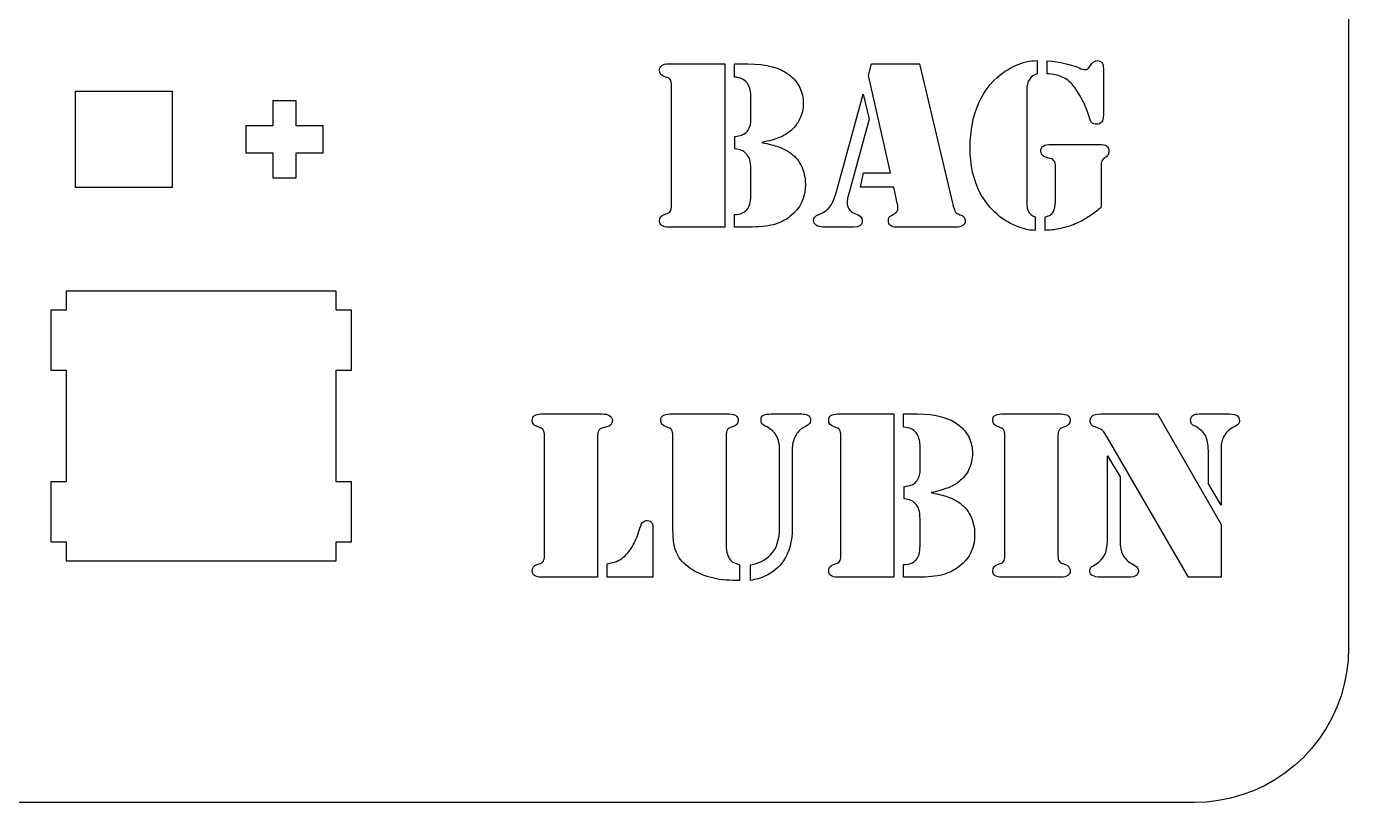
# Model space of a CAD drawing. Extents: x 4 to 255, y 6 to 169.
# Drawn here: x 186 to 254.6, y 6.2 to 46.4 of the extents above; entities that cross this region are included whole.
import ezdxf

# ---------------------------------------------------------------- set-up
doc = ezdxf.new("R2010")
doc.units = 0
doc.layers.add('LAYER_2', color=7, linetype='CONTINUOUS')

msp = doc.modelspace()

# ---------------------------------------------------------------- linework, layer by layer
at = {"layer": 'LAYER_2', "color": 7}
for p, q in [((254.578015, 161.060591), (254.578015, 14.184591)), ((238.430146, 44.655889), (238.430146, 43.967557)), ((238.430146, 44.655889), (238.430146, 44.655889)), ((238.938644, 43.97996), (238.938644, 44.649687)), ((219.293331, 44.488455), (219.454561, 44.488455)), ((219.454561, 44.488455), (222.214083, 44.488455)), ((222.214083, 44.488455), (222.214083, 36.023858)), ((222.716378, 43.806327), (222.716378, 44.488455)), ((222.716378, 44.488455), (223.429512, 44.488455)), ((229.667895, 43.880742), (229.82292, 44.488455)), ((229.82292, 44.488455), (232.321991, 44.488455)), ((232.321991, 44.488455), (234.045918, 37.202079)), ((238.938644, 43.97996), (238.938644, 43.97996)), ((241.859395, 44.240408), (241.859395, 41.828154)), ((219.460762, 37.152469), (219.460762, 43.359843)), ((230.808911, 38.839188), (229.667895, 43.880742)), ((188.541853, 43.075148), (193.541853, 43.075148)), ((188.541853, 38.075148), (188.541853, 43.075148)), ((193.541853, 43.075148), (193.541853, 38.075148)), ((198.776271, 42.575029), (198.776271, 41.27485)), ((199.976198, 42.575029), (198.776271, 42.575029)), ((199.976198, 41.27485), (199.976198, 42.575029)), ((223.565937, 41.790946), (223.565937, 42.863749)), ((227.993575, 37.803593), (229.395038, 42.913359)), ((229.395038, 42.913359), (229.7113, 41.629717)), ((237.884443, 43.099393), (237.884443, 37.326102)), ((198.776271, 41.27485), (197.376357, 41.27485)), ((197.376357, 41.27485), (197.376357, 39.874935)), ((201.376113, 41.27485), (199.976198, 41.27485)), ((201.376113, 39.874935), (201.376113, 41.27485)), ((223.565937, 41.449882), (223.565937, 41.790946)), ((229.7113, 41.629717), (228.613692, 37.623759)), ((222.734981, 40.085624), (222.734981, 40.730546)), ((197.376357, 39.874935), (198.776271, 39.874935)), ((198.776271, 39.874935), (198.776271, 38.575272)), ((199.976198, 38.575272), (199.976198, 39.874935)), ((199.976198, 39.874935), (201.376113, 39.874935)), ((224.142646, 40.408085), (224.142646, 40.408085)), ((239.161886, 40.315068), (239.366523, 40.315068)), ((239.366523, 40.315068), (241.636153, 40.315068)), ((239.372724, 37.326102), (239.372724, 39.136844)), ((241.741573, 39.174053), (241.741573, 37.059453)), ((198.776271, 38.575272), (199.976198, 38.575272)), ((223.565937, 37.636162), (223.565937, 39.043828)), ((229.252417, 38.101249), (229.419848, 38.839188)), ((229.419848, 38.839188), (230.808911, 38.839188)), ((193.541853, 38.075148), (188.541853, 38.075148)), ((230.982544, 38.101249), (229.252417, 38.101249)), ((231.180981, 37.202079), (230.982544, 38.101249)), ((222.716378, 36.023858), (222.716378, 36.674979)), ((228.929951, 36.743193), (229.146991, 36.643975)), ((238.318526, 36.557157), (238.318526, 35.856424)), ((238.845624, 35.856424), (238.845624, 36.557157)), ((219.454561, 36.023858), (219.293331, 36.023858)), ((222.214083, 36.023858), (219.454561, 36.023858)), ((223.454317, 36.023858), (222.716378, 36.023858)), ((228.898945, 36.023858), (227.323848, 36.023858)), ((234.207148, 36.023858), (231.112764, 36.023858)), ((202.052015, 32.710591), (188.052015, 32.710591)), ((188.052015, 32.710591), (188.052015, 31.710591)), ((202.052015, 31.710591), (202.052015, 32.710591)), ((188.052015, 31.710591), (187.252015, 31.710591)), ((187.252015, 31.710591), (187.252015, 28.610591)), ((202.852015, 31.710591), (202.052015, 31.710591)), ((202.852015, 28.610591), (202.852015, 31.710591)), ((187.252015, 28.610591), (188.052015, 28.610591)), ((188.052015, 28.610591), (188.052015, 22.810591)), ((202.052015, 22.810591), (202.052015, 28.610591)), ((202.052015, 28.610591), (202.852015, 28.610591)), ((212.695285, 26.335559), (212.856514, 26.335559)), ((212.856514, 26.335559), (215.622238, 26.335559)), ((215.622238, 26.335559), (215.833076, 26.335559)), ((219.361544, 26.335559), (219.522773, 26.335559)), ((219.522773, 26.335559), (222.288497, 26.335559)), ((222.288497, 26.335559), (222.449726, 26.335559)), ((222.449726, 26.335559), (222.672968, 26.310768)), ((224.601534, 26.335559), (226.12082, 26.335559)), ((228.074191, 26.335559), (228.23542, 26.335559)), ((228.23542, 26.335559), (230.994942, 26.335559)), ((230.994942, 26.335559), (230.994942, 17.870959)), ((231.497238, 25.653429), (231.497238, 26.335559)), ((231.497238, 26.335559), (232.210372, 26.335559)), ((236.582198, 26.335559), (236.743428, 26.335559)), ((236.743428, 26.335559), (239.509151, 26.335559)), ((239.509151, 26.335559), (239.670381, 26.335559)), ((241.94621, 26.335559), (244.662325, 26.335559)), ((244.662325, 26.335559), (247.961348, 20.605677)), ((246.845137, 26.335559), (248.395429, 26.335559)), ((241.611348, 25.591419), (241.375702, 25.678234)), ((212.862716, 18.999574), (212.862716, 25.206945)), ((215.616036, 25.163537), (215.616036, 17.870959)), ((219.528975, 20.345226), (219.528975, 25.206945)), ((222.282295, 25.206958), (222.282295, 20.004176)), ((228.241622, 18.999574), (228.241622, 25.206945)), ((232.346796, 23.63805), (232.346796, 24.710851)), ((236.749629, 18.999574), (236.749629, 25.206945)), ((239.50295, 25.206945), (239.50295, 18.999574)), ((246.268427, 17.870959), (242.057832, 25.126332)), ((225.06042, 20.432044), (225.06042, 24.475208)), ((225.717745, 24.475203), (225.717745, 20.425837)), ((242.064034, 24.158949), (242.721357, 23.067543)), ((242.064034, 19.743715), (242.064034, 24.158949)), ((247.304022, 22.707873), (247.304022, 24.425599)), ((247.961348, 24.425599), (247.961348, 21.597864)), ((232.346796, 23.296984), (232.346796, 23.63805)), ((188.052015, 22.810591), (187.252015, 22.810591)), ((187.252015, 22.810591), (187.252015, 19.710591)), ((202.852015, 22.810591), (202.052015, 22.810591)), ((202.852015, 19.710591), (202.852015, 22.810591)), ((242.721357, 23.067543), (242.721357, 19.743715)), ((247.961348, 21.597864), (247.304022, 22.707873)), ((231.51584, 21.932726), (231.51584, 22.577648)), ((232.923506, 22.255187), (232.923506, 22.255187)), ((232.346796, 19.483264), (232.346796, 20.890929)), ((247.961348, 20.605677), (247.961348, 17.870959)), ((218.487178, 20.394836), (218.487178, 17.870959)), ((219.528961, 20.345239), (219.528975, 20.345226)), ((187.252015, 19.710591), (188.052015, 19.710591)), ((188.052015, 19.710591), (188.052015, 18.710591)), ((202.052015, 18.710591), (202.052015, 19.710591)), ((202.052015, 19.710591), (202.852015, 19.710591)), ((188.052015, 18.710591), (202.052015, 18.710591)), ((216.118331, 17.870959), (216.118331, 18.565491)), ((231.497238, 17.870959), (231.497238, 18.522083)), ((243.329073, 18.571692), (243.515107, 18.466272)), ((212.856514, 17.870959), (212.695285, 17.870959)), ((215.616036, 17.870959), (212.856514, 17.870959)), ((218.487178, 17.870959), (216.118331, 17.870959)), ((222.983015, 18.515894), (222.983015, 17.703542)), ((223.553536, 17.703528), (223.553536, 18.515881)), ((228.23542, 17.870959), (228.074191, 17.870959)), ((230.994942, 17.870959), (228.23542, 17.870959)), ((232.235176, 17.870959), (231.497238, 17.870959)), ((236.743428, 17.870959), (236.582198, 17.870959)), ((239.509151, 17.870959), (236.743428, 17.870959)), ((239.670381, 17.870959), (239.509151, 17.870959)), ((243.149239, 17.870959), (241.716769, 17.870959)), ((247.961348, 17.870959), (246.268427, 17.870959)), ((222.983015, 17.703542), (222.846588, 17.703542)), ((223.553536, 17.703523), (223.553536, 17.703528)), ((254.578015, 14.184591), (254.553015, 13.557591)), ((254.553015, 13.557591), (254.479015, 12.933591)), ((254.479015, 12.933591), (254.356015, 12.317591)), ((254.186015, 11.712591), (253.969015, 11.123591)), ((254.356015, 12.317591), (254.186015, 11.712591)), ((253.969015, 11.123591), (253.706015, 10.553591)), ((253.706015, 10.553591), (253.399015, 10.005591)), ((253.399015, 10.005591), (253.050015, 9.482591)), ((252.661015, 8.989591), (252.234015, 8.528591)), ((253.050015, 9.482591), (252.661015, 8.989591)), ((252.234015, 8.528591), (251.773015, 8.101591)), ((251.280015, 7.712591), (250.757015, 7.363591)), ((251.773015, 8.101591), (251.280015, 7.712591)), ((250.209015, 7.056591), (249.639015, 6.793591)), ((250.757015, 7.363591), (250.209015, 7.056591)), ((246.577015, 6.184591), (12.077015, 6.184591)), ((247.205015, 6.209591), (246.577015, 6.184591)), ((247.829015, 6.283591), (247.205015, 6.209591)), ((248.445015, 6.406591), (247.829015, 6.283591)), ((249.050015, 6.576591), (248.445015, 6.406591)), ((249.639015, 6.793591), (249.050015, 6.576591))]:
    msp.add_line(p, q, dxfattribs=at)
for points in [[(236.768232, 44.103984), (237.10723, 44.33136), (237.471033, 44.494657), (237.859638, 44.593876)], [(237.859638, 44.593876), (238.020868, 44.635218), (238.211038, 44.655889), (238.430146, 44.655889)], [(238.938644, 44.649687), (239.612504, 44.587676), (240.166475, 44.463652), (240.600558, 44.277617)], [(241.264082, 44.500859), (241.338496, 44.604212), (241.431513, 44.655889), (241.543136, 44.655889)], [(241.543136, 44.655889), (241.658891, 44.655889), (241.739506, 44.622816), (241.784981, 44.55667)], [(218.828242, 44.165994), (218.828242, 44.269347), (218.867516, 44.347896), (218.946066, 44.40164)], [(219.076288, 43.831132), (218.910924, 43.884876), (218.828242, 43.996497), (218.828242, 44.165994)], [(218.946066, 44.40164), (219.028748, 44.459517), (219.144503, 44.488455), (219.293331, 44.488455)], [(223.429512, 44.488455), (224.37209, 44.488455), (225.091426, 44.294152), (225.58752, 43.905546)], [(225.58752, 43.905546), (225.814896, 43.72778), (225.988529, 43.512806), (226.108419, 43.260624)], [(235.416378, 42.497881), (235.730571, 43.180008), (236.181189, 43.715376), (236.768232, 44.103984)], [(238.430146, 43.967557), (238.066344, 43.880742), (237.884443, 43.591354), (237.884443, 43.099393)], [(239.726192, 43.806327), (239.515352, 43.905546), (239.252836, 43.963424), (238.938644, 43.97996)], [(240.600558, 44.277617), (240.728715, 44.219738), (240.827934, 44.190799), (240.898214, 44.190799)], [(240.898214, 44.190799), (240.96436, 44.190799), (241.013969, 44.205269), (241.047042, 44.234209)], [(241.047042, 44.234209), (241.084248, 44.267282), (241.156595, 44.356165), (241.264082, 44.500859)], [(241.784981, 44.55667), (241.83459, 44.494657), (241.859395, 44.389236), (241.859395, 44.240408)], [(219.311934, 43.744314), (219.291263, 43.756715), (219.212715, 43.785654), (219.076288, 43.831132)], [(219.386348, 43.676102), (219.361543, 43.71331), (219.336738, 43.736047), (219.311934, 43.744314)], [(219.460762, 43.359843), (219.460762, 43.504537), (219.435958, 43.609956), (219.386348, 43.676102)], [(223.107051, 43.713311), (223.011967, 43.758785), (222.881743, 43.789791), (222.716378, 43.806327)], [(223.373701, 43.502469), (223.295153, 43.597554), (223.20627, 43.667834), (223.107051, 43.713311)], [(223.510128, 43.211015), (223.472921, 43.335038), (223.427445, 43.432189), (223.373701, 43.502469)], [(223.565937, 42.863749), (223.565937, 42.97537), (223.547334, 43.091125), (223.510128, 43.211015)], [(226.108419, 43.260624), (226.228308, 43.008443), (226.288253, 42.735591), (226.288253, 42.44207)], [(240.2967, 43.353641), (240.1272, 43.560348), (239.937031, 43.711243), (239.726192, 43.806327)], [(240.761787, 42.621904), (240.600557, 42.931962), (240.445528, 43.175875), (240.2967, 43.353641)], [(241.096651, 41.815751), (241.034638, 42.047261), (240.923017, 42.315979), (240.761787, 42.621904)], [(226.288253, 42.44207), (226.288253, 42.152681), (226.226241, 41.879829), (226.102217, 41.623515)], [(234.945089, 40.153837), (234.945089, 41.034403), (235.102185, 41.815752), (235.416378, 42.497881)], [(223.324092, 40.935186), (223.390238, 40.997197), (223.446048, 41.077812), (223.491523, 41.177031)], [(223.491523, 41.177031), (223.536999, 41.276249), (223.561804, 41.3672), (223.565937, 41.449882)], [(226.102217, 41.623515), (225.982327, 41.367199), (225.812829, 41.154292), (225.593722, 40.984795)], [(241.251679, 41.449882), (241.197937, 41.511893), (241.146261, 41.63385), (241.096651, 41.815751)], [(241.512129, 41.356865), (241.396374, 41.356865), (241.309557, 41.387871), (241.251679, 41.449882)], [(241.859395, 41.828154), (241.859395, 41.513962), (241.74364, 41.356865), (241.512129, 41.356865)], [(222.734981, 40.730546), (222.887944, 40.742946), (223.005766, 40.763617), (223.088449, 40.792557)], [(223.088449, 40.792557), (223.175264, 40.821497), (223.253811, 40.86904), (223.324092, 40.935186)], [(225.035615, 40.662334), (224.824776, 40.579652), (224.52712, 40.494902), (224.142646, 40.408085)], [(225.593722, 40.984795), (225.43249, 40.852503), (225.246455, 40.745016), (225.035615, 40.662334)], [(223.088449, 40.005009), (223.005766, 40.038081), (222.887944, 40.064953), (222.734981, 40.085624)], [(223.31789, 39.843779), (223.247611, 39.918193), (223.171131, 39.971936), (223.088449, 40.005009)], [(223.510128, 39.527518), (223.477055, 39.643273), (223.412976, 39.748693), (223.31789, 39.843779)], [(224.142646, 40.408085), (224.514718, 40.33367), (224.799972, 40.261324), (224.998409, 40.191045)], [(224.998409, 40.191045), (225.20098, 40.120765), (225.382881, 40.03188), (225.544113, 39.924393)], [(225.544113, 39.924393), (225.821098, 39.746626), (226.031937, 39.510982), (226.176631, 39.21746)], [(235.472187, 37.79119), (235.120788, 38.456782), (234.945089, 39.244331), (234.945089, 40.153837)], [(238.609981, 39.980204), (238.609981, 40.087692), (238.655456, 40.170374), (238.746405, 40.228251)], [(238.907637, 39.632938), (238.7092, 39.682548), (238.609981, 39.798303), (238.609981, 39.980204)], [(238.746405, 40.228251), (238.841491, 40.286129), (238.979985, 40.315068), (239.161886, 40.315068)], [(241.636153, 40.315068), (241.822188, 40.315068), (241.952413, 40.288196), (242.026826, 40.234453)], [(242.026826, 40.234453), (242.105374, 40.184843), (242.144647, 40.09596), (242.144647, 39.967803)], [(242.144647, 39.967803), (242.144647, 39.889253), (242.128111, 39.823107), (242.095038, 39.769365)], [(223.565937, 39.043828), (223.565937, 39.250532), (223.547334, 39.411762), (223.510128, 39.527518)], [(226.176631, 39.21746), (226.325459, 38.928071), (226.399873, 38.603543), (226.399873, 38.243876)], [(239.19289, 39.558524), (239.163951, 39.570924), (239.068867, 39.595729), (238.907637, 39.632938)], [(239.279707, 39.48411), (239.250769, 39.525452), (239.22183, 39.550257), (239.19289, 39.558524)], [(239.372724, 39.136844), (239.372724, 39.298074), (239.341719, 39.41383), (239.279707, 39.48411)], [(241.772577, 39.446904), (241.751908, 39.397295), (241.741573, 39.306344), (241.741573, 39.174053)], [(241.927607, 39.608134), (241.844925, 39.550257), (241.793248, 39.496514), (241.772577, 39.446904)], [(242.095038, 39.769365), (242.0661, 39.719756), (242.010289, 39.666012), (241.927607, 39.608134)], [(226.399873, 38.243876), (226.399873, 37.536943), (226.139424, 36.985039), (225.618527, 36.588164)], [(227.70832, 37.127665), (227.824075, 37.297164), (227.91916, 37.522473), (227.993575, 37.803593)], [(236.340351, 36.693584), (235.988952, 36.999508), (235.699564, 37.365376), (235.472187, 37.79119)], [(219.386348, 36.83621), (219.435958, 36.902356), (219.460762, 37.007776), (219.460762, 37.152469)], [(223.3613, 36.923025), (223.497725, 37.075988), (223.565937, 37.3137), (223.565937, 37.636162)], [(227.472676, 36.879618), (227.555359, 36.941629), (227.633906, 37.024311), (227.70832, 37.127665)], [(228.613692, 37.623759), (228.580619, 37.508003), (228.564083, 37.400516), (228.564083, 37.301298)], [(228.564083, 37.301298), (228.564083, 37.040849), (228.686039, 36.854814), (228.929951, 36.743193)], [(231.199581, 37.016045), (231.199581, 37.086324), (231.193381, 37.148335), (231.180981, 37.202079)], [(234.045918, 37.202079), (234.078991, 37.073922), (234.116198, 36.960234), (234.157538, 36.861015)], [(237.884443, 37.326102), (237.884443, 37.102861), (237.915449, 36.931295), (237.97746, 36.811406)], [(239.267304, 36.83621), (239.337584, 36.964367), (239.372724, 37.127665), (239.372724, 37.326102)], [(241.741573, 37.059453), (241.576209, 36.894088), (241.355033, 36.724589), (241.078046, 36.550955)], [(218.828242, 36.346318), (218.828242, 36.515816), (218.910924, 36.627436), (219.076288, 36.68118)], [(219.076288, 36.68118), (219.212715, 36.726655), (219.291263, 36.753527), (219.311934, 36.761796)], [(219.311934, 36.761796), (219.336738, 36.774196), (219.361543, 36.799001), (219.386348, 36.83621)], [(222.716378, 36.674979), (222.881743, 36.687379), (223.011967, 36.710117), (223.107051, 36.743193)], [(223.107051, 36.743193), (223.202136, 36.780399), (223.286885, 36.840343), (223.3613, 36.923025)], [(225.618527, 36.588164), (225.349809, 36.381457), (225.052153, 36.234696), (224.725558, 36.147881)], [(226.827754, 36.383524), (226.827754, 36.503414), (226.918705, 36.602633), (227.100606, 36.68118)], [(226.95798, 36.116874), (226.871163, 36.18302), (226.827754, 36.271904), (226.827754, 36.383524)], [(227.100606, 36.68118), (227.270105, 36.755595), (227.394129, 36.821741), (227.472676, 36.879618)], [(229.146991, 36.643975), (229.283418, 36.581962), (229.351631, 36.478608), (229.351631, 36.333915)], [(230.703488, 36.352518), (230.703488, 36.4352), (230.720024, 36.497212), (230.753097, 36.538554)], [(230.815107, 36.110673), (230.740694, 36.172684), (230.703488, 36.253299), (230.703488, 36.352518)], [(230.753097, 36.538554), (230.78617, 36.579894), (230.860584, 36.631571), (230.976339, 36.693584)], [(230.976339, 36.693584), (231.059021, 36.734924), (231.116899, 36.780399), (231.149972, 36.830009)], [(231.149972, 36.830009), (231.183045, 36.879618), (231.199581, 36.94163), (231.199581, 37.016045)], [(234.157538, 36.861015), (234.194746, 36.782467), (234.277428, 36.718389), (234.405585, 36.668779)], [(234.405585, 36.668779), (234.513073, 36.623303), (234.587487, 36.577827), (234.628827, 36.532352)], [(234.628827, 36.532352), (234.670169, 36.486877), (234.69084, 36.424866), (234.69084, 36.346318)], [(237.518575, 36.011454), (237.084492, 36.160282), (236.691751, 36.387659), (236.340351, 36.693584)], [(237.97746, 36.811406), (238.031204, 36.712187), (238.144893, 36.627437), (238.318526, 36.557157)], [(238.845624, 36.557157), (238.965514, 36.586095), (239.054398, 36.621236), (239.112276, 36.662578)], [(239.112276, 36.662578), (239.174288, 36.703918), (239.225964, 36.761795), (239.267304, 36.83621)], [(241.078046, 36.550955), (240.805195, 36.381458), (240.546814, 36.2471), (240.302901, 36.147881)], [(218.946066, 36.104471), (218.867516, 36.162349), (218.828242, 36.242965), (218.828242, 36.346318)], [(219.293331, 36.023858), (219.144503, 36.023858), (219.028748, 36.050729), (218.946066, 36.104471)], [(224.725558, 36.147881), (224.403096, 36.065199), (223.979349, 36.023858), (223.454317, 36.023858)], [(227.323848, 36.023858), (227.170886, 36.023858), (227.048929, 36.054863), (226.95798, 36.116874)], [(229.351631, 36.333915), (229.351631, 36.12721), (229.200735, 36.023858), (228.898945, 36.023858)], [(231.112764, 36.023858), (230.988741, 36.023858), (230.889522, 36.052796), (230.815107, 36.110673)], [(234.69084, 36.346318), (234.69084, 36.131345), (234.529609, 36.023858), (234.207148, 36.023858)], [(237.952655, 35.88743), (237.845169, 35.908101), (237.700476, 35.949443), (237.518575, 36.011454)], [(238.318526, 35.856424), (238.186235, 35.856424), (238.064278, 35.866759), (237.952655, 35.88743)], [(239.558761, 35.93704), (239.290043, 35.883296), (239.052331, 35.856424), (238.845624, 35.856424)], [(240.302901, 36.147881), (240.079658, 36.061064), (239.831612, 35.990784), (239.558761, 35.93704)], [(212.230195, 26.013099), (212.230195, 26.116452), (212.269469, 26.195), (212.348019, 26.248742)], [(212.348019, 26.248742), (212.430701, 26.30662), (212.546456, 26.335559), (212.695285, 26.335559)], [(215.833076, 26.335559), (216.014977, 26.335559), (216.145202, 26.310755), (216.223749, 26.261145)], [(216.223749, 26.261145), (216.331237, 26.195), (216.384981, 26.108183), (216.384981, 26.000695)], [(218.896456, 26.006897), (218.896456, 26.114385), (218.93573, 26.195), (219.014278, 26.248742)], [(219.014278, 26.248742), (219.09696, 26.30662), (219.212716, 26.335559), (219.361544, 26.335559)], [(222.672968, 26.310768), (222.743248, 26.290097), (222.801126, 26.25289), (222.846601, 26.199146)], [(222.846601, 26.199146), (222.892077, 26.145403), (222.914816, 26.081325), (222.914816, 26.00691)], [(224.099239, 26.037903), (224.099239, 26.145389), (224.138513, 26.221871), (224.21706, 26.267347)], [(224.21706, 26.267347), (224.295608, 26.312822), (224.423766, 26.335559), (224.601534, 26.335559)], [(226.12082, 26.335559), (226.248978, 26.335559), (226.333728, 26.331423), (226.375068, 26.323151)], [(226.375068, 26.323151), (226.420543, 26.319023), (226.463952, 26.304554), (226.505294, 26.279743)], [(226.505294, 26.279743), (226.61278, 26.217732), (226.666523, 26.132982), (226.666523, 26.025494)], [(227.609101, 26.013099), (227.609101, 26.116452), (227.648376, 26.195), (227.726925, 26.248742)], [(227.726925, 26.248742), (227.809607, 26.30662), (227.925363, 26.335559), (228.074191, 26.335559)], [(232.210372, 26.335559), (233.15295, 26.335559), (233.872286, 26.141256), (234.368379, 25.752648)], [(236.117109, 26.013099), (236.117109, 26.116452), (236.156383, 26.195), (236.234933, 26.248742)], [(236.234933, 26.248742), (236.317615, 26.30662), (236.43337, 26.335559), (236.582198, 26.335559)], [(239.670381, 26.335559), (239.819209, 26.335559), (239.932897, 26.30662), (240.011444, 26.248742)], [(240.011444, 26.248742), (240.094127, 26.195), (240.135468, 26.116452), (240.135468, 26.013099)], [(241.171066, 25.969691), (241.171066, 26.03997), (241.189668, 26.104048), (241.226874, 26.161927)], [(241.226874, 26.161927), (241.264082, 26.223938), (241.313691, 26.267346), (241.375702, 26.292152)], [(241.375702, 26.292152), (241.445983, 26.32109), (241.636152, 26.335559), (241.94621, 26.335559)], [(246.386249, 26.013099), (246.386249, 26.124719), (246.421389, 26.205334), (246.49167, 26.254944)], [(246.49167, 26.254944), (246.566085, 26.308688), (246.683907, 26.335559), (246.845137, 26.335559)], [(248.395429, 26.335559), (248.60627, 26.335559), (248.744763, 26.302487), (248.810909, 26.236341)], [(248.810909, 26.236341), (248.881188, 26.170195), (248.916327, 26.091646), (248.916327, 26.000695)], [(212.478242, 25.678234), (212.312877, 25.731978), (212.230195, 25.843599), (212.230195, 26.013099)], [(212.713887, 25.591419), (212.693216, 25.603819), (212.614668, 25.632757), (212.478242, 25.678234)], [(212.788302, 25.523207), (212.763496, 25.560412), (212.738691, 25.58315), (212.713887, 25.591419)], [(212.862716, 25.206945), (212.862716, 25.35164), (212.837911, 25.457061), (212.788302, 25.523207)], [(215.709053, 25.510803), (215.647042, 25.43639), (215.616036, 25.320635), (215.616036, 25.163537)], [(215.80207, 25.585217), (215.773131, 25.572817), (215.742126, 25.548012), (215.709053, 25.510803)], [(216.087325, 25.659631), (215.926095, 25.622424), (215.83101, 25.597619), (215.80207, 25.585217)], [(216.384981, 26.000695), (216.384981, 25.818794), (216.285762, 25.705106), (216.087325, 25.659631)], [(219.144503, 25.678234), (218.979139, 25.731978), (218.896456, 25.841532), (218.896456, 26.006897)], [(219.380146, 25.591419), (219.359475, 25.603819), (219.280928, 25.632757), (219.144503, 25.678234)], [(219.454561, 25.523207), (219.429757, 25.560412), (219.404952, 25.58315), (219.380146, 25.591419)], [(219.528975, 25.206945), (219.528975, 25.35164), (219.50417, 25.457061), (219.454561, 25.523207)], [(222.356709, 25.52322), (222.3071, 25.457074), (222.282295, 25.351653), (222.282295, 25.206958)], [(222.424921, 25.591432), (222.404252, 25.583159), (222.381515, 25.560422), (222.356709, 25.52322)], [(222.666769, 25.678247), (222.530343, 25.632772), (222.449727, 25.603834), (222.424921, 25.591432)], [(222.914816, 26.00691), (222.914816, 25.841545), (222.832133, 25.731991), (222.666769, 25.678247)], [(224.15505, 25.827062), (224.117843, 25.876671), (224.099239, 25.946952), (224.099239, 26.037903)], [(224.409296, 25.659631), (224.281139, 25.725777), (224.19639, 25.781587), (224.15505, 25.827062)], [(225.06042, 24.475208), (225.06042, 25.041582), (224.843379, 25.43639), (224.409296, 25.659631)], [(226.300654, 25.628619), (226.118753, 25.529401), (225.976126, 25.376439), (225.872773, 25.169734)], [(226.567304, 25.796053), (226.546635, 25.775382), (226.457751, 25.719571), (226.300654, 25.628619)], [(226.666523, 26.025494), (226.666523, 25.934545), (226.63345, 25.858064), (226.567304, 25.796053)], [(227.857148, 25.678234), (227.691783, 25.731978), (227.609101, 25.843599), (227.609101, 26.013099)], [(228.092794, 25.591419), (228.072123, 25.603819), (227.993574, 25.632757), (227.857148, 25.678234)], [(228.167208, 25.523207), (228.142402, 25.560412), (228.117597, 25.58315), (228.092794, 25.591419)], [(228.241622, 25.206945), (228.241622, 25.35164), (228.216817, 25.457061), (228.167208, 25.523207)], [(231.887911, 25.560412), (231.792826, 25.605887), (231.662602, 25.636893), (231.497238, 25.653429)], [(232.15456, 25.349574), (232.076013, 25.444658), (231.987129, 25.514938), (231.887911, 25.560412)], [(234.368379, 25.752648), (234.595755, 25.574882), (234.769388, 25.359908), (234.889278, 25.107726)], [(236.365155, 25.678234), (236.199791, 25.731978), (236.117109, 25.843599), (236.117109, 26.013099)], [(236.600801, 25.591419), (236.58013, 25.603819), (236.501582, 25.632757), (236.365155, 25.678234)], [(236.675215, 25.523207), (236.65041, 25.560412), (236.625605, 25.58315), (236.600801, 25.591419)], [(236.749629, 25.206945), (236.749629, 25.35164), (236.724825, 25.457061), (236.675215, 25.523207)], [(239.577364, 25.523207), (239.527754, 25.457061), (239.50295, 25.35164), (239.50295, 25.206945)], [(239.645576, 25.591419), (239.624905, 25.583146), (239.602168, 25.560409), (239.577364, 25.523207)], [(239.887421, 25.678234), (239.750997, 25.632759), (239.670381, 25.603821), (239.645576, 25.591419)], [(240.135468, 26.013099), (240.135468, 25.843599), (240.052786, 25.731978), (239.887421, 25.678234)], [(241.226874, 25.789856), (241.189668, 25.8436), (241.171066, 25.903545), (241.171066, 25.969691)], [(241.375702, 25.678234), (241.313691, 25.698905), (241.264082, 25.736112), (241.226874, 25.789856)], [(241.83459, 25.454992), (241.776712, 25.517005), (241.702298, 25.56248), (241.611348, 25.591419)], [(242.057832, 25.126332), (241.966881, 25.283427), (241.892467, 25.39298), (241.83459, 25.454992)], [(246.435858, 25.827062), (246.402785, 25.876671), (246.386249, 25.938684), (246.386249, 26.013099)], [(246.615693, 25.696839), (246.528876, 25.73818), (246.468931, 25.781587), (246.435858, 25.827062)], [(247.148995, 25.219349), (247.049776, 25.405384), (246.872009, 25.564548), (246.615693, 25.696839)], [(248.575263, 25.628625), (248.356155, 25.517004), (248.19079, 25.345438), (248.07917, 25.113928)], [(248.854317, 25.802257), (248.817109, 25.760917), (248.724091, 25.70304), (248.575263, 25.628625)], [(248.916327, 26.000695), (248.916327, 25.91388), (248.895657, 25.847734), (248.854317, 25.802257)], [(225.872773, 25.169734), (225.769421, 24.967162), (225.717745, 24.735651), (225.717745, 24.475203)], [(232.290987, 25.058117), (232.25378, 25.182141), (232.208304, 25.279293), (232.15456, 25.349574)], [(232.346796, 24.710851), (232.346796, 24.822474), (232.328193, 24.938229), (232.290987, 25.058117)], [(234.889278, 25.107726), (235.009168, 24.855546), (235.069112, 24.582695), (235.069112, 24.289171)], [(247.304022, 24.425599), (247.304022, 24.772864), (247.252347, 25.037448), (247.148995, 25.219349)], [(248.07917, 25.113928), (248.000622, 24.944429), (247.961348, 24.714986), (247.961348, 24.425599)], [(235.069112, 24.289171), (235.069112, 23.999784), (235.0071, 23.726933), (234.883076, 23.470617)], [(234.883076, 23.470617), (234.763186, 23.214303), (234.593688, 23.001396), (234.374581, 22.831897)], [(231.51584, 22.577648), (231.668803, 22.590048), (231.786626, 22.610719), (231.869308, 22.639661)], [(231.869308, 22.639661), (231.956123, 22.668599), (232.034671, 22.716142), (232.104951, 22.782287)], [(232.104951, 22.782287), (232.171097, 22.844299), (232.226907, 22.924914), (232.272382, 23.024132)], [(232.272382, 23.024132), (232.317859, 23.123351), (232.342663, 23.214302), (232.346796, 23.296984)], [(234.374581, 22.831897), (234.213349, 22.699605), (234.027314, 22.592118), (233.816474, 22.509436)], [(233.816474, 22.509436), (233.605635, 22.426754), (233.307979, 22.342004), (232.923506, 22.255187)], [(232.923506, 22.255187), (233.295577, 22.180774), (233.580831, 22.108427), (233.779269, 22.038147)], [(233.779269, 22.038147), (233.981839, 21.967866), (234.16374, 21.878983), (234.324972, 21.771497)], [(231.869308, 21.852113), (231.786626, 21.885186), (231.668803, 21.912057), (231.51584, 21.932726)], [(232.098749, 21.690881), (232.028471, 21.765296), (231.95199, 21.81904), (231.869308, 21.852113)], [(232.290987, 21.374622), (232.257915, 21.490377), (232.193835, 21.595797), (232.098749, 21.690881)], [(232.346796, 20.890929), (232.346796, 21.097636), (232.328193, 21.258867), (232.290987, 21.374622)], [(234.324972, 21.771497), (234.601957, 21.593731), (234.812796, 21.358086), (234.95749, 21.064562)], [(217.767842, 20.252209), (217.833988, 20.479585), (217.893933, 20.628413), (217.947676, 20.698694)], [(217.947676, 20.698694), (218.005553, 20.773109), (218.088235, 20.810316), (218.195723, 20.810316)], [(218.195723, 20.810316), (218.311479, 20.810316), (218.396228, 20.762773), (218.449972, 20.667687)], [(218.449972, 20.667687), (218.474776, 20.622212), (218.487178, 20.531262), (218.487178, 20.394836)], [(234.95749, 21.064562), (235.106318, 20.775175), (235.180732, 20.450648), (235.180732, 20.09098)], [(217.414374, 19.452257), (217.55907, 19.692037), (217.676892, 19.958688), (217.767842, 20.252209)], [(219.739803, 19.0802), (219.599242, 19.369589), (219.528961, 19.791269), (219.528961, 20.345239)], [(222.282295, 20.004176), (222.282295, 19.652775), (222.290559, 19.406796), (222.307086, 19.266237)], [(224.589131, 19.024379), (224.903324, 19.350973), (225.06042, 19.820195), (225.06042, 20.432044)], [(225.717745, 20.425837), (225.717745, 19.731306), (225.564783, 19.160798), (225.258857, 18.714313)], [(235.180732, 20.09098), (235.180732, 19.384045), (234.920283, 18.83214), (234.399386, 18.435265)], [(216.936886, 18.887951), (217.110518, 19.024378), (217.269681, 19.21248), (217.414374, 19.452257)], [(222.307086, 19.266237), (222.327757, 19.129811), (222.367031, 19.005787), (222.424908, 18.894167)], [(232.142159, 18.77013), (232.278584, 18.923093), (232.346796, 19.160804), (232.346796, 19.483264)], [(241.468722, 18.546888), (241.865597, 18.765996), (242.064034, 19.164938), (242.064034, 19.743715)], [(242.721357, 19.743715), (242.721357, 19.454326), (242.768899, 19.216613), (242.863983, 19.030578)], [(212.230195, 18.19342), (212.230195, 18.362919), (212.312877, 18.474541), (212.478242, 18.528285)], [(212.478242, 18.528285), (212.614668, 18.57376), (212.693216, 18.600631), (212.713887, 18.608898)], [(212.713887, 18.608898), (212.738691, 18.621298), (212.763496, 18.646103), (212.788302, 18.683312)], [(212.788302, 18.683312), (212.837911, 18.749458), (212.862716, 18.854879), (212.862716, 18.999574)], [(216.118331, 18.565491), (216.320902, 18.602698), (216.480064, 18.644039), (216.59582, 18.689514)], [(216.59582, 18.689514), (216.715709, 18.734989), (216.829398, 18.801135), (216.936886, 18.887951)], [(220.409529, 18.342262), (220.095336, 18.56137), (219.872094, 18.80735), (219.739803, 19.0802)], [(222.424908, 18.894167), (222.478652, 18.790813), (222.538597, 18.716399), (222.604743, 18.670924)], [(222.604743, 18.670924), (222.670888, 18.62545), (222.796979, 18.573773), (222.983015, 18.515894)], [(223.553536, 18.515881), (223.966947, 18.569625), (224.312146, 18.739124), (224.589131, 19.024379)], [(225.258857, 18.714313), (225.035616, 18.383584), (224.715222, 18.119001), (224.297676, 17.920563)], [(227.609101, 18.19342), (227.609101, 18.362919), (227.691783, 18.474541), (227.857148, 18.528285)], [(227.857148, 18.528285), (227.993574, 18.57376), (228.072123, 18.600631), (228.092794, 18.608898)], [(228.092794, 18.608898), (228.117597, 18.621298), (228.142402, 18.646103), (228.167208, 18.683312)], [(228.167208, 18.683312), (228.216817, 18.749458), (228.241622, 18.854879), (228.241622, 18.999574)], [(231.497238, 18.522083), (231.662602, 18.534483), (231.792826, 18.557221), (231.887911, 18.590295)], [(231.887911, 18.590295), (231.982995, 18.627503), (232.067744, 18.687448), (232.142159, 18.77013)], [(236.117109, 18.19342), (236.117109, 18.362919), (236.199791, 18.474541), (236.365155, 18.528285)], [(236.365155, 18.528285), (236.501582, 18.57376), (236.58013, 18.600631), (236.600801, 18.608898)], [(236.600801, 18.608898), (236.625605, 18.621298), (236.65041, 18.646103), (236.675215, 18.683312)], [(236.675215, 18.683312), (236.724825, 18.749458), (236.749629, 18.854879), (236.749629, 18.999574)], [(239.50295, 18.999574), (239.50295, 18.854879), (239.527754, 18.749458), (239.577364, 18.683312)], [(239.577364, 18.683312), (239.602168, 18.646106), (239.624905, 18.621302), (239.645576, 18.608898)], [(239.645576, 18.608898), (239.670381, 18.600625), (239.750997, 18.573754), (239.887421, 18.528285)], [(239.887421, 18.528285), (240.052786, 18.474541), (240.135468, 18.362919), (240.135468, 18.19342)], [(241.208271, 18.367053), (241.249613, 18.412528), (241.33643, 18.472473), (241.468722, 18.546888)], [(242.863983, 19.030578), (242.963202, 18.844544), (243.118232, 18.691582), (243.329073, 18.571692)], [(212.348019, 17.951575), (212.269469, 18.009452), (212.230195, 18.090067), (212.230195, 18.19342)], [(212.695285, 17.870959), (212.546456, 17.870959), (212.430701, 17.897831), (212.348019, 17.951575)], [(221.507135, 17.846168), (221.08959, 17.957789), (220.723722, 18.123153), (220.409529, 18.342262)], [(222.846588, 17.703542), (222.309154, 17.703542), (221.862669, 17.751084), (221.507135, 17.846168)], [(224.297676, 17.920563), (224.09097, 17.821345), (223.842923, 17.748998), (223.553536, 17.703523)], [(227.726925, 17.951575), (227.648376, 18.009452), (227.609101, 18.090067), (227.609101, 18.19342)], [(228.074191, 17.870959), (227.925363, 17.870959), (227.809607, 17.897831), (227.726925, 17.951575)], [(233.506417, 17.994983), (233.183955, 17.9123), (232.760208, 17.870959), (232.235176, 17.870959)], [(234.399386, 18.435265), (234.130668, 18.22856), (233.833012, 18.0818), (233.506417, 17.994983)], [(236.234933, 17.951575), (236.156383, 18.009452), (236.117109, 18.090067), (236.117109, 18.19342)], [(236.582198, 17.870959), (236.43337, 17.870959), (236.317615, 17.897831), (236.234933, 17.951575)], [(240.011444, 17.951575), (239.932897, 17.897831), (239.819209, 17.870959), (239.670381, 17.870959)], [(240.135468, 18.19342), (240.135468, 18.090067), (240.094127, 18.009452), (240.011444, 17.951575)], [(241.15246, 18.19342), (241.15246, 18.267835), (241.171064, 18.325713), (241.208271, 18.367053)], [(241.716769, 17.870959), (241.340563, 17.870959), (241.15246, 17.978446), (241.15246, 18.19342)], [(243.558515, 17.951575), (243.492369, 17.897831), (243.355943, 17.870959), (243.149239, 17.870959)], [(243.515107, 18.466272), (243.622595, 18.404261), (243.676339, 18.311243), (243.676339, 18.187218)], [(243.676339, 18.187218), (243.676339, 18.092134), (243.637064, 18.013586), (243.558515, 17.951575)]]:
    msp.add_open_spline(points, degree=3, dxfattribs=at)

doc.saveas('drawing.dxf')
